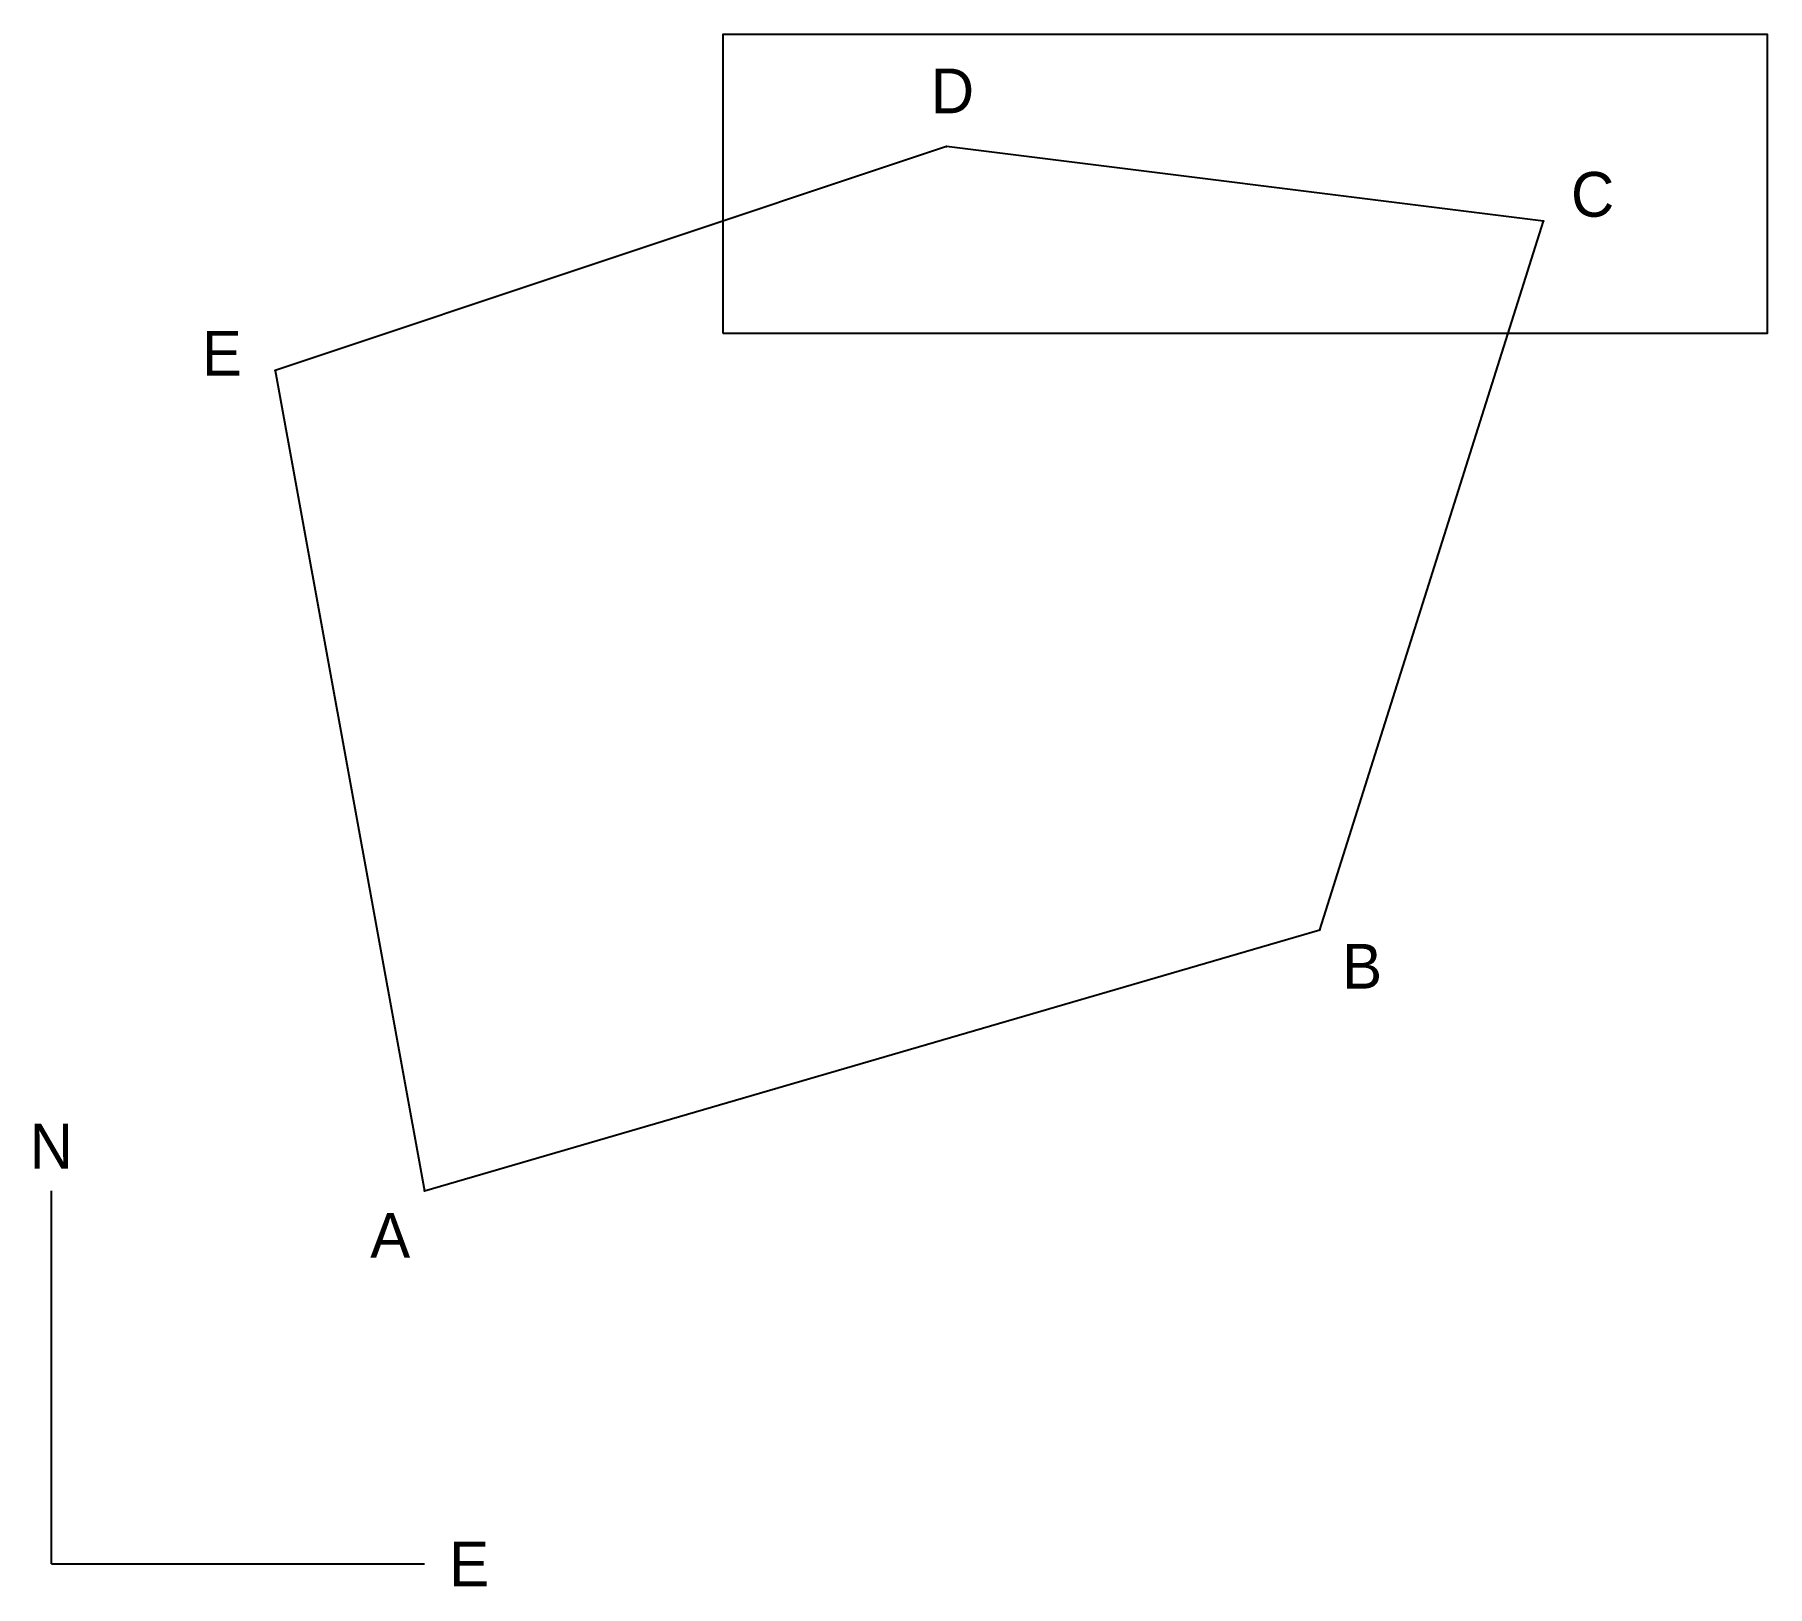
# Model space of a CAD drawing. Header units: metres. Extents: x -0.4 to 46, y -0.6 to 41.
import ezdxf
from ezdxf.enums import TextEntityAlignment as Align

# ---------------------------------------------------------------- set-up
doc = ezdxf.new("R2010")
doc.units = ezdxf.units.M
for name, color, linetype in [('EJES', 8, 'Continuous'), ('ETIQUETAS', 3, 'Continuous'), ('PARCELA', 7, 'Continuous'), ('VENTANA', 2, 'Continuous'), ('VERTICES', 1, 'Continuous')]:
    doc.layers.add(name, color=color, linetype=linetype)

msp = doc.modelspace()

# ---------------------------------------------------------------- linework, layer by layer
at = {"layer": 'EJES'}
for q in [(0, 10), (10, 0)]:
    msp.add_line((0, 0), q, dxfattribs=at)
at = {"layer": 'PARCELA'}
msp.add_lwpolyline([(10, 10), (34, 17), (40, 36), (24, 38), (6, 32)], close=True, dxfattribs=at)
at = {"layer": 'VENTANA'}
msp.add_lwpolyline([(18, 33), (46, 33), (46, 41), (18, 41)], close=True, dxfattribs=at)
at = {"layer": 'VERTICES'}
for p in [(24, 38), (40, 36), (6, 32), (34, 17), (10, 10)]:
    msp.add_point(p, dxfattribs=at)

# ---------------------------------------------------------------- texts
at = {"layer": 'EJES'}
for s, p in [('N', (0, 11.2)), ('E', (11.2, 0))]:
    msp.add_text(s, height=1.2, dxfattribs=at).set_placement(p, align=Align.MIDDLE_CENTER)
at = {"layer": 'ETIQUETAS'}
for s, p in [('D', (24.157, 39.492)), ('C', (41.316, 36.719)), ('E', (4.572, 32.459)), ('B', (35.139, 16.024)), ('A', (9.084, 8.812))]:
    msp.add_text(s, height=1.2, dxfattribs=at).set_placement(p, align=Align.MIDDLE_CENTER)

doc.saveas('drawing.dxf')
